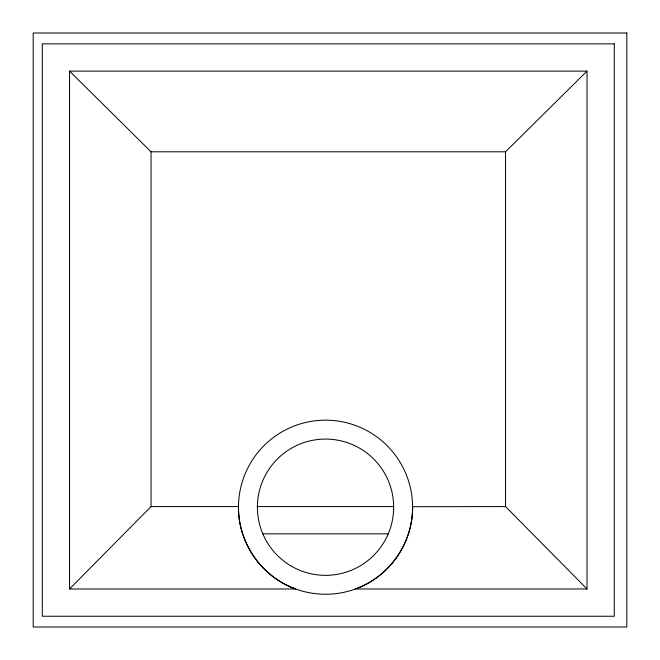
<?xml version="1.0" encoding="UTF-8"?>
<svg xmlns="http://www.w3.org/2000/svg" width="660" height="660" viewBox="0 0 660 660"><rect width="100%" height="100%" fill="white"/><g stroke="black" fill="none" stroke-linecap="round" stroke-linejoin="round"><path stroke-width="0.99" d="M395.142 559.482L396.33 557.84M69.556 588.984L151.033 506.583L151.033 151.8L69.556 71.115L69.556 588.984L295.688 588.984M151.033 151.8L505.535 151.8L587.02 71.115L587.02 588.984L355.385 588.984M357.324 588.25C390.118 575.924 413.077 541.918 412.582 507.094M69.556 71.115L587.02 71.115M151.033 506.583L238.491 506.583C237.757 541.934 261.269 576.518 294.715 588.621M257.177 506.583L393.212 506.583M587.02 588.984L505.535 506.583L412.582 506.698M262.861 533.841L388.558 533.841M291.728 587.425L293.518 588.159M258.308 562.493L259.306 563.689M505.535 151.8L505.535 506.583M270.154 574.365A106.186 70.562 0 0 1 268.859 573.276M626.81 33L33.19 33L33.19 627L626.81 627L626.81 33M614.27 43.857L42.298 43.857L42.298 616.242L614.27 616.242L614.27 43.857M282.01 582.598A87.046 87.046 0 0 0 412.582 507.218A87.046 87.046 0 0 0 282.01 431.83A87.046 87.046 0 0 0 282.01 582.598M291.464 566.222A68.137 68.137 0 0 0 393.673 507.218A68.137 68.137 0 0 0 291.464 448.206A68.137 68.137 0 0 0 291.464 566.222"/></g></svg>
